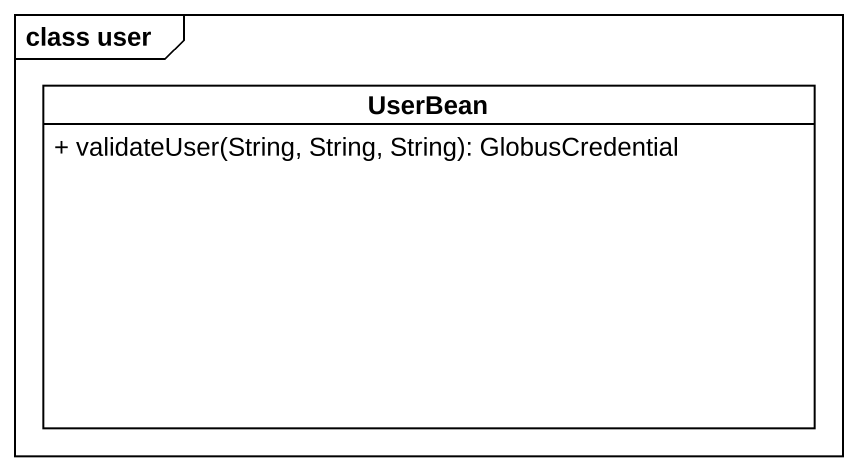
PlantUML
@startuml
mainframe class user
hide circle
hide empty members
skinparam classAttributeIconSize 0
class UserBean {
  + validateUser(String, String, String): GlobusCredential
}
@enduml
